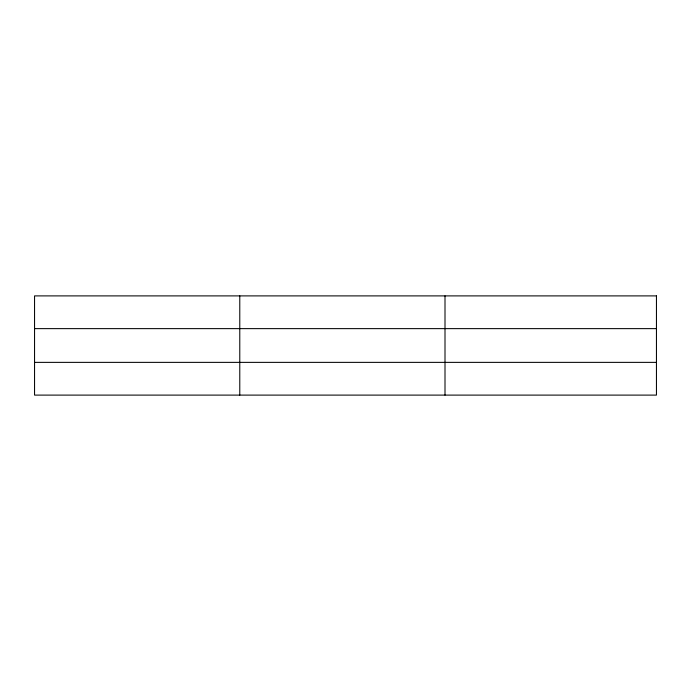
<?xml version="1.0" encoding="UTF-8"?>
<svg xmlns="http://www.w3.org/2000/svg" width="691" height="691" viewBox="0 0 691 691"><rect width="100%" height="100%" fill="white"/><g stroke="black" fill="none" stroke-linecap="round" stroke-linejoin="round"><path stroke-width="1.04" d="M239.777 295.895L239.777 395.105M445.004 295.895L445.004 395.105M34.55 328.631L656.45 328.631M34.55 362.369L656.45 362.369M656.45 295.895L656.45 395.105L34.55 395.105L34.55 295.895L656.45 295.895"/></g></svg>
